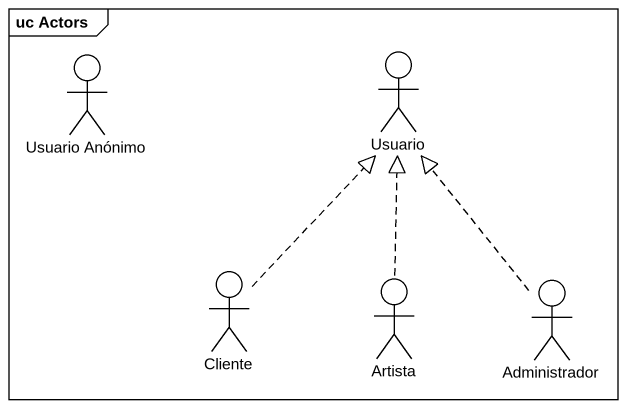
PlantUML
@startuml
mainframe uc Actors
actor "Usuario Anónimo" as Usuario_Anónimo
actor Usuario
actor Cliente
actor Artista
actor Administrador
Cliente .up.|> Usuario
Artista .up.|> Usuario
Administrador .up.|> Usuario
@enduml
